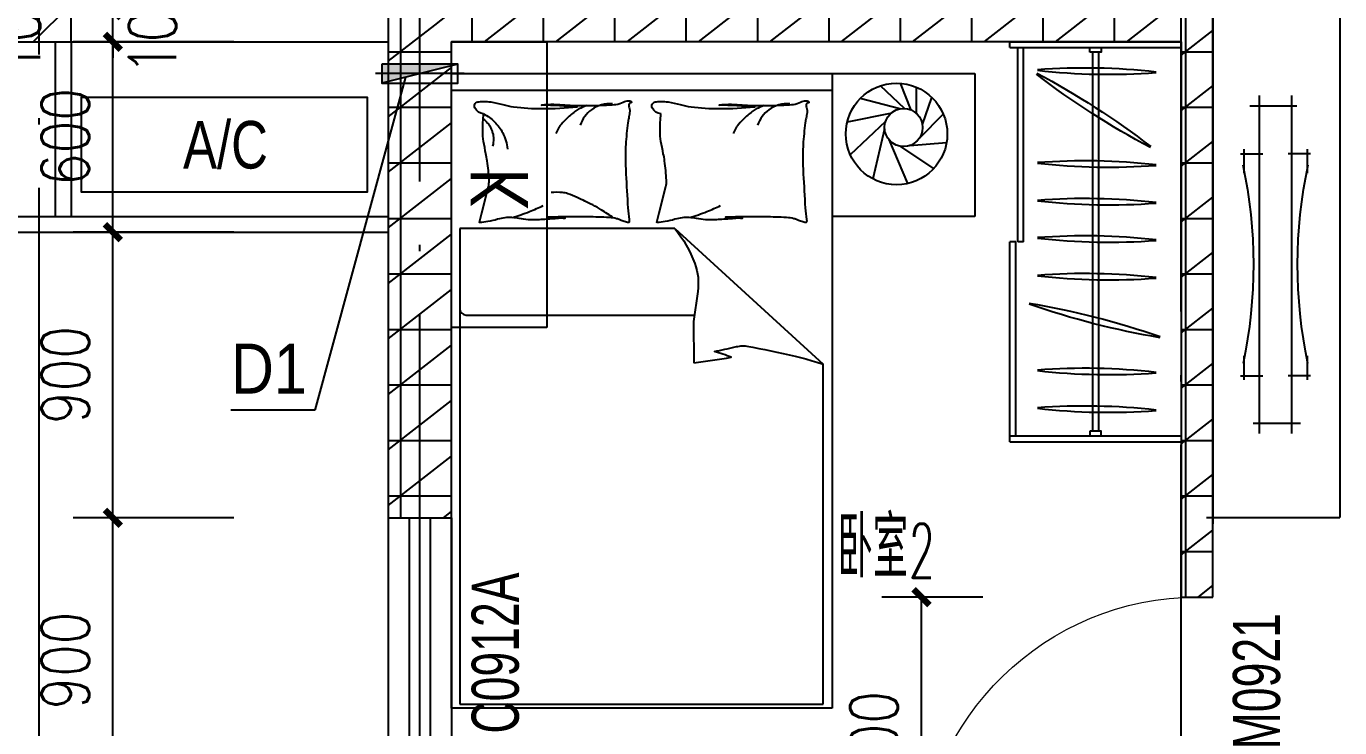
# Model space of a CAD drawing. Extents: x 718358 to 1668613, y -348838 to -159582.
# Drawn here: x 797994 to 802135, y -334455 to -332244 of the extents above; entities that cross this region are included whole.
import ezdxf

# ---------------------------------------------------------------- set-up
doc = ezdxf.new("R2010")
doc.units = 0
doc.header["$LTSCALE"] = 1000
doc.linetypes.add('DOTE', pattern=[2.42, 2, -0.2, 0.02, -0.2])
for name, color, linetype in [('建-墙体', 2, 'Continuous'), ('建-家具', 251, 'Continuous'), ('建-尺寸', 73, 'Continuous'), ('建-影线', 8, 'Continuous'), ('建-房间名', 7, 'Continuous'), ('建-柱子', 6, 'Continuous'), ('建-空调及空调洞', 70, 'Continuous'), ('建-轴网', 14, 'DOTE'), ('建-门窗', 4, 'Continuous'), ('建-门窗-编号', 7, 'Continuous'), ('建-阳台', 5, 'Continuous')]:
    doc.layers.add(name, color=color, linetype=linetype)
doc.styles.add('_TCH_DIM', font='gt单线西文.shx', dxfattribs={"width": 0.8, "bigfont": 'gt单线中文.shx'})
doc.styles.add('_TCH_WINDOW', font='gt单线西文.shx', dxfattribs={"height": 3.5, "bigfont": 'gt单线中文.shx'})
doc.styles.add('DIM_FONT', font='SIMPLEX.shx', dxfattribs={"width": 0.8, "bigfont": 'GBCBIG.shx'})
doc.dimstyles.new('DIMN50', dxfattribs={"dimscale": 0.5, "dimtxt": 300, "dimasz": 100, "dimexe": 250, "dimexo": 300, "dimgap": 150, "dimtad": 1, "dimdec": 0, "dimzin": 0, "dimdsep": 46, "dimtxsty": 'DIM_FONT', "dimblk": 'ARCHTICK', "dimcen": 0.09, "dimdle": 1, "dimclrt": 7, "dimazin": 2, "dimtfac": 1, "dimtdec": 0, "dimtix": 1, "dimtmove": 2, "dimatfit": 3, "dimldrblk": 'ARCHTICK', "dimfxl": 1, "dimtolj": 1, "dimtzin": 0, "dimarcsym": 0})
pattern_1 = [(0, (0, 0), (0, 175), []), (37.875, (200, 0), (-84.807639, 109.038328), []), (90, (200, 0), (-225, 1e-14), [])]

# ---------------------------------------------------------------- blocks, each defined once
blk = doc.blocks.new('A$C006E6C9B')
for p, q in [((600, 1400), (0.3, 1400)), ((600, 1380), (600, 1400)), ((600, 1380), (0, 1380)), ((289.7, 1363.6), (289.7, 1363.6)), ((289.9, 1363.6), (289.9, 1363.6)), ((289.9, 1363.6), (289.9, 1363.6)), ((289.9, 1363.6), (289.9, 1363.6)), ((289.9, 1363.6), (289.9, 1363.6)), ((290.2, 1363.6), (290.2, 1363.6)), ((290.4, 1363.6), (290.4, 1363.6)), ((290.4, 1363.6, 0), (290.4, 36.4, 0)), ((310.4, 1363.6, 0), (310.4, 36.4, 0)), ((310.4, 1363.6), (310.4, 1363.6)), ((552.5, 700), (552.5, 1380)), ((572.5, 700), (572.5, 1380)), ((552.5, 700), (572.5, 700)), ((580, 20), (580, 700)), ((580, 700), (600, 700)), ((600, 0), (600, 700)), ((600.3, 20), (0.3, 20)), ((600.3, 0), (0.3, 0)), ((290, 36.4), (290, 36.4)), ((290.2, 36.4), (290.2, 36.4)), ((290.2, 36.4), (290.2, 36.4)), ((290.2, 36.4), (290.2, 36.4)), ((290.2, 36.4), (290.2, 36.4)), ((290.6, 36.4), (290.6, 36.4)), ((290.7, 36.4), (290.7, 36.4)), ((290.7, 20, 0), (290.7, 20, 0)), ((310.7, 36.4), (310.7, 36.4)), ((310.7, 20, 0), (310.7, 20, 0))]:
    blk.add_line(p, q)
for points in [[(319.9, 1363.6), (319.9, 1380), (280.1, 1380), (280.1, 1363.6)], [(320.2, 36.4), (320.2, 20), (280.5, 20), (280.4, 36.4)]]:
    blk.add_lwpolyline(points, close=True)
for centre, radius, start, end in [((338.3, -890.2), 2200, 85.6943, 96.5271), ((253.5, 3485.4), 2200, 265.6943, 276.5271), ((1854.2, -1238.5), 2866.3, 118.0679, 127.5576), ((-1240.5, 3559.1), 2866.3, 298.0679, 307.5576), ((338.3, -1215.3), 2200, 85.6943, 96.5271), ((253.5, 3160.3), 2200, 265.6943, 276.5271), ((338.3, -1347.4), 2200, 85.6943, 96.5271), ((253.5, 3028.2), 2200, 265.6943, 276.5271), ((338.3, -1478), 2200, 85.6943, 96.5271), ((253.5, 2897.5), 2200, 265.6943, 276.5271), ((338.3, -1610.1), 2200, 85.6943, 96.5271), ((253.5, 2765.5), 2200, 265.6943, 276.5271), ((-405.2, 3189.9), 2866.3, 279.6158, 289.1056), ((1011.9, -2340.6), 2866.3, 99.6158, 109.1056), ((338.3, -1941.9), 2200, 85.6943, 96.5271), ((253.5, 2433.7), 2200, 265.6943, 276.5271), ((338.3, -2074), 2200, 85.6943, 96.5271), ((253.5, 2301.6), 2200, 265.6943, 276.5271)]:
    blk.add_arc(centre, radius, start, end)
blk = doc.blocks.new('c')
for p, q in [((6778, -68184.5), (7978, -68184.5)), ((6778, -70184.5), (6778, -68184.5)), ((7978, -68184.5), (7978, -70184.5)), ((7978, -68184.5), (8428, -68184.5)), ((8428, -68184.5), (8428, -68634.5)), ((6778, -68236.9), (7978, -68236.9)), ((8206.2, -68294.3), (8130.1, -68222.7)), ((8227.3, -68299.4), (8193.2, -68214.7)), ((8243.4, -68309.8), (8244, -68227.5)), ((8190.7, -68295.5), (8065.9, -68263)), ((8262.2, -68344.5), (8291.9, -68259.4)), ((8165.7, -68308.7), (8025, -68337.7)), ((8253.7, -68386.4), (8328.2, -68312.6)), ((8146.2, -68334.8), (8035, -68440.6)), ((8143.2, -68358.9), (8106.1, -68516.2)), ((8156.2, -68391.8), (8214.9, -68530.8)), ((8223.1, -68410.8), (8338.4, -68401.3)), ((8191.3, -68413.1), (8297.7, -68483.6)), ((8428, -68634.5), (7978, -68634.5)), ((6803.8, -68673), (6803.8, -70172.3)), ((7481.5, -68673), (6803.8, -68673)), ((7481.5, -68673), (7949.6, -69100.4)), ((6823.8, -68945.6), (7543.3, -68945.6)), ((7949.6, -70172.3), (7949.6, -69100.4)), ((7978, -70184.5), (6778, -70184.5)), ((6803.8, -70172.3), (7949.6, -70172.3))]:
    blk.add_line(p, q)
for points in [[(6879, -68311.3, -0.263368), (6851.1, -68292.5, -0.494818), (6860.2, -68273.8, -0.049225), (6877.9, -68272, -0.036831), (6901.5, -68273.8, -0.031893), (6939.5, -68281.9, 0.035782), (6973.4, -68288.9, 0.032941), (7063.1, -68294.8, 0.026564), (7174.3, -68288.9, 0.006025), (7061.8, -68283.5, -0.033397), (7082, -68281.3, -0.03204), (7119.1, -68282, 0.018442), (7183.4, -68285, 0.010837), (7248.2, -68284.3, 0.014624), (7296.1, -68281.3, 0.111249), (7318.7, -68274, -0.153708), (7335.6, -68270, -0.076444), (7343, -68271.7, -0.215512), (7344.9, -68273.8, -0.585858), (7342.3, -68276.8, 0.363489), (7337.4, -68279.4, 0.191716), (7337.4, -68290.9, -0.129675), (7339.3, -68307.6, -0.01735), (7336.3, -68324.4, 0.019326), (7333.7, -68339.5, 0.018818), (7327.1, -68407.8, 0.021828), (7326.2, -68467.1, 0.006204), (7327.5, -68500.9, 0.001963), (7333.7, -68607.8, 0.028341), (7338, -68643.9, -0.117014), (7337.4, -68652.8, -0.36606), (7336, -68653.8, -0.03973), (7322.4, -68651, -0.048309), (7308.7, -68645.5, 0.062981), (7298, -68641.6, 0.04058), (7274.6, -68638.2, 0.014345), (7207.9, -68636, 0.005484), (7082.4, -68636.7, 0.012755), (7136.3, -68639.7, 0.008762), (7093.7, -68642.4, -0.008153), (7048, -68645.3, -0.06251), (6990.9, -68640.9, 0.078669), (6945.3, -68638.9, 0.047825), (6922.9, -68643.6, -0.034494), (6892.1, -68651, -0.023571), (6866.8, -68654, -0.510228), (6865.9, -68652.8), (6873.4, -68622.8), (6894, -68540.3, 0.073041), (6896, -68520.7, 0.023305), (6890.3, -68459.6, 0.018299), (6886.2, -68436.7, -0.01097), (6878.9, -68398.7, -0.042281), (6875.9, -68364.4, -0.027201), (6878.9, -68311)], [(7202.9, -68285.1, 0.027842), (7179.1, -68295.7, 0.048685), (7166.5, -68303.8, 0.023666), (7138.6, -68328.2, 0.031223), (7119.6, -68348.8, 0.046801), (7114.5, -68356.5, 0.023191), (7106.5, -68373.2)], [(7284.9, -68279.4, 0.088153), (7250.3, -68283, 0.088153), (7219.1, -68298.2, 0.077547), (7197.5, -68319.8, 0.077547), (7183.4, -68347)], [(7438.2, -68311.3, -0.263368), (7410.3, -68292.5, -0.494818), (7419.5, -68273.8, -0.049225), (7437.1, -68272, -0.036831), (7460.8, -68273.8, -0.031893), (7498.8, -68281.9, 0.035782), (7532.7, -68288.9, 0.032941), (7622.3, -68294.8, 0.026564), (7733.6, -68288.9, 0.006025), (7621.1, -68283.5, -0.033397), (7641.3, -68281.3, -0.03204), (7678.4, -68282, 0.018442), (7742.7, -68285, 0.010837), (7807.4, -68284.3, 0.014624), (7855.4, -68281.3, 0.111249), (7877.9, -68274, -0.153708), (7894.8, -68270, -0.076444), (7902.2, -68271.7, -0.215512), (7904.2, -68273.8, -0.585858), (7901.5, -68276.8, 0.363489), (7896.7, -68279.4, 0.191716), (7896.6, -68290.9, -0.129675), (7898.5, -68307.6, -0.01735), (7895.5, -68324.4, 0.019326), (7892.9, -68339.5, 0.018818), (7886.3, -68407.8, 0.021828), (7885.4, -68467.1, 0.006204), (7886.8, -68500.9, 0.001963), (7892.9, -68607.8, 0.028341), (7897.2, -68643.9, -0.117014), (7896.7, -68652.8, -0.36606), (7895.2, -68653.8, -0.03973), (7881.6, -68651, -0.048309), (7867.9, -68645.5, 0.062981), (7857.2, -68641.6, 0.04058), (7833.8, -68638.2, 0.014345), (7767.1, -68636, 0.005484), (7641.7, -68636.7, 0.012755), (7695.5, -68639.7, 0.008762), (7653, -68642.4, -0.008153), (7607.2, -68645.3, -0.06251), (7550.1, -68640.9, 0.078669), (7504.5, -68638.9, 0.047825), (7482.2, -68643.6, -0.034494), (7451.4, -68651, -0.023571), (7426.1, -68654, -0.510228), (7425.1, -68652.8), (7432.6, -68622.8), (7453.3, -68540.3, 0.073041), (7455.2, -68520.7, 0.023305), (7449.5, -68459.6, 0.018299), (7445.4, -68436.7, -0.01097), (7438.1, -68398.7, -0.042281), (7435.2, -68364.4, -0.027201), (7438.1, -68311)], [(7762.1, -68285.1, 0.027842), (7738.3, -68295.7, 0.048685), (7725.8, -68303.8, 0.023666), (7697.9, -68328.2, 0.031223), (7678.8, -68348.8, 0.046801), (7673.7, -68356.5, 0.023191), (7665.7, -68373.2)], [(7844.1, -68279.4, 0.088153), (7809.6, -68283, 0.088153), (7778.4, -68298.2, 0.077547), (7756.7, -68319.8, 0.077547), (7742.7, -68347)], [(6878.8, -68311.3, -0.077379), (6913.6, -68336.6, -0.077379), (6939.1, -68371.4, -0.047525), (6949, -68396, -0.047525), (6954.1, -68422)], [(6877.3, -68327.3, -0.05369), (6891.6, -68340.3, -0.070312), (6899.7, -68352.6, -0.015448), (6903.4, -68361.1, -0.013244), (6907.2, -68371.4, -0.082127), (6910.2, -68389.4, -0.064164), (6907.2, -68412.6)], [(7288.6, -68639.7, 0.016108), (7249.7, -68613.5, 0.024599), (7222.9, -68598.4, 0.009477), (7173.8, -68575.1, 0.015937), (7144, -68562.8, 0.072521), (7127.7, -68559.2, 0.033339), (7091.4, -68559)], [(6969.4, -68638.2, 0.009729), (6996.7, -68629.2, 0.009729), (7023.6, -68619.1, 0.007971), (7045.3, -68610, 0.007971), (7066.8, -68600.3)], [(7528.6, -68638.2, 0.009729), (7555.9, -68629.2, 0.009729), (7582.8, -68619.1, 0.007971), (7604.6, -68610, 0.007971), (7626, -68600.3)], [(7481.5, -68673, -0.085272), (7544.8, -68783.2, -0.124044), (7554, -68870.7), (7540.4, -68966.1), (7542.1, -69096.2)], [(7542.1, -69096.2, 0.007867), (7659.7, -69078.5, 0.016641), (7606.5, -69060.4, 0.006616), (7671.5, -69046, -0.023828), (7689.7, -69042.7, -0.080713), (7708.3, -69043.2, -0.009591), (7860.9, -69075.1, -0.013133), (7894.4, -69083.7, -0.007859), (7949.6, -69100.4)]]:
    blk.add_lwpolyline(points, format="xyb")
for centre, radius in [((8180.7, -68374.5), 160), ((8203, -68354.2), 60)]:
    blk.add_circle(centre, radius)
blk.add_arc((6823.8, -68925.6), 20, 179.9999, 269.9999)
blk = doc.blocks.new('454545646857')
at = {"layer": '建-家具'}
for p, q in [((6042.6, -65842.8), (6042.6, -65422.8)), ((7706.5, -65422.8), (6042.6, -65422.8)), ((7706.5, -65842.8), (7706.5, -65422.8)), ((6338.8, -65546.9), (6338.8, -65696.1)), ((6552.1, -65525.3), (6477, -65525.3)), ((6488.8, -65515.3), (6488.8, -65585.3)), ((7203.5, -65525.3), (7128.3, -65525.3)), ((7188.8, -65515.3), (7188.8, -65585.3)), ((7373, -65575.3), (6307.5, -65575.3)), ((7338.8, -65558.4), (7338.8, -65706.6)), ((6307.5, -65675.3), (7373, -65675.3)), ((6488.8, -65735.3), (6488.8, -65665.3)), ((7188.8, -65735.3), (7188.8, -65665.3)), ((6552.1, -65725.3), (6477, -65725.3)), ((7203.5, -65725.3), (7128.3, -65725.3)), ((7726.5, -65822.8), (6022.6, -65822.8))]:
    blk.add_line(p, q, dxfattribs=at)
for centre, start, end in [((6838.8, -64054.8), 258.0596, 282.1127), ((6838.8, -67195.9), 77.8873, 101.9404)]:
    blk.add_arc(centre, 1500.8, start, end, dxfattribs=at)
blk = doc.blocks.new('空调室外机')
at = {"layer": '建-空调及空调洞'}
blk.add_lwpolyline([(-150, 300), (750, 300), (750, 0), (-150, 0)], close=True, dxfattribs=at)
at = {"layer": '建-空调及空调洞', "style": '_TCH_DIM', "width": 0.8}
blk.add_text('A/C', height=150, dxfattribs=at).set_placement((169.7, 74.8))
blk = doc.blocks.new('空调壁挂机')
at = {"layer": '建-空调及空调洞'}
blk.add_lwpolyline([(900, 300), (900, 0), (0, 0), (0, 300)], close=True, dxfattribs=at)
at = {"layer": '建-空调及空调洞', "style": '_TCH_DIM', "text_generation_flag": 4, "width": 0.8}
blk.add_text('K', height=180, dxfattribs=at).set_placement((398.6, 240.5))
blk = doc.blocks.new('空调穿墙管')
at = {"layer": '建-空调及空调洞'}
h = blk.add_hatch(color=256, dxfattribs=at)
h.paths.add_polyline_path([(30, 120), (0, 120), (0, 0), (60, 0)])
h.paths.add_polyline_path([(0, 240), (0, 120), (30, 120)])
for p, q in [((30, 260), (30, -20)), ((0, 240), (60, 0))]:
    blk.add_line(p, q, dxfattribs=at)
blk.add_lwpolyline([(0, 0), (60, 0), (60, 240), (0, 240)], close=True, dxfattribs=at)
blk = doc.blocks.new('$TCHSYS$DOOR2D')
for p, q in [((0.45, 0.975), (0.5, 0.975)), ((0.45, 0), (0.45, 0.975)), ((0.5, 0), (0.5, 0.975)), ((0.5, 0), (0.45, 0))]:
    blk.add_line(p, q)
at = {"lineweight": 13}
blk.add_arc((0.475, 0), 0.975, 91.4693, 180, dxfattribs=at)
blk = doc.blocks.new('_ArchTick')
at = {"color": 0, "linetype": 'ByBlock', "const_width": 0.4}
blk.add_lwpolyline([(-0.5, -0.5), (0.5, 0.5)], dxfattribs=at)
blk = doc.blocks.new('*D414')
at = {"layer": 'Defpoints', "color": 0, "transparency": 16777216}
for p in [(797306.5, -332193.8), (797838, -332193.8), (797306.5, -332293.8)]:
    blk.add_point(p, dxfattribs=at)
at = {"layer": '建-尺寸', "color": 0, "lineweight": -2, "transparency": 16777216}
for p, q in [((797838, -332193.8), (797838, -332143.8)), ((797456.5, -332193.8), (797963, -332193.8)), ((797838, -332293.8), (797838, -332193.8)), ((797456.5, -332293.8), (797963, -332293.8)), ((797838, -332293.8), (797838, -332343.8))]:
    blk.add_line(p, q, dxfattribs=at)
at = {"layer": '建-尺寸', "color": 0, "lineweight": -2, "transparency": 16777216, "xscale": 50, "yscale": 50, "zscale": 50}
for p, rotation in [((797838, -332193.8), 270), ((797838, -332293.8), 90)]:
    blk.add_blockref('_ArchTick', p, dxfattribs=dict(at, rotation=rotation))
at = {"layer": '建-尺寸', "color": 7, "transparency": 16777216, "insert": (797963, -332243.8), "char_height": 150, "attachment_point": 5, "rotation": 90, "style": 'DIM_FONT'}
blk.add_mtext('\\A1;100', dxfattribs=at)
blk = doc.blocks.new('*D428')
at = {"layer": 'Defpoints', "color": 0, "transparency": 16777216}
for p in [(798267, -333793.8), (798798.6, -333793.8), (798798.6, -334693.8)]:
    blk.add_point(p, dxfattribs=at)
at = {"layer": '建-尺寸', "color": 0, "lineweight": -2, "transparency": 16777216}
for p, q in [((798648.6, -333793.8), (798142, -333793.8)), ((798267, -334694.3), (798267, -333793.3)), ((798648.6, -334693.8), (798142, -334693.8))]:
    blk.add_line(p, q, dxfattribs=at)
at = {"layer": '建-尺寸', "color": 0, "lineweight": -2, "transparency": 16777216, "xscale": 50, "yscale": 50, "zscale": 50}
for p, rotation in [((798267, -333793.8), 90), ((798267, -334693.8), 270)]:
    blk.add_blockref('_ArchTick', p, dxfattribs=dict(at, rotation=rotation))
at = {"layer": '建-尺寸', "color": 7, "transparency": 16777216, "insert": (798117, -334243.8), "char_height": 150, "attachment_point": 5, "rotation": 90, "style": 'DIM_FONT'}
blk.add_mtext('\\A1;900', dxfattribs=at)
blk = doc.blocks.new('*D429')
at = {"layer": 'Defpoints', "color": 0, "transparency": 16777216}
for p in [(798267, -332893.5), (798798.6, -332893.5), (798798.6, -333793.8)]:
    blk.add_point(p, dxfattribs=at)
at = {"layer": '建-尺寸', "color": 0, "lineweight": -2, "transparency": 16777216}
for p, q in [((798648.6, -332893.5), (798142, -332893.5)), ((798267, -333794.3), (798267, -332893)), ((798648.6, -333793.8), (798142, -333793.8))]:
    blk.add_line(p, q, dxfattribs=at)
at = {"layer": '建-尺寸', "color": 0, "lineweight": -2, "transparency": 16777216, "xscale": 50, "yscale": 50, "zscale": 50}
for p, rotation in [((798267, -332893.5), 90), ((798267, -333793.8), 270)]:
    blk.add_blockref('_ArchTick', p, dxfattribs=dict(at, rotation=rotation))
at = {"layer": '建-尺寸', "color": 7, "transparency": 16777216, "insert": (798117, -333343.6), "char_height": 150, "attachment_point": 5, "rotation": 90, "style": 'DIM_FONT'}
blk.add_mtext('\\A1;900', dxfattribs=at)
blk = doc.blocks.new('*D430')
at = {"layer": 'Defpoints', "color": 0, "transparency": 16777216}
for p in [(798267, -332293.8), (798798.6, -332293.8), (798798.6, -332893.5)]:
    blk.add_point(p, dxfattribs=at)
at = {"layer": '建-尺寸', "color": 0, "lineweight": -2, "transparency": 16777216}
for p, q in [((798648.6, -332293.8), (798142, -332293.8)), ((798267, -332894), (798267, -332293.3)), ((798648.6, -332893.5), (798142, -332893.5))]:
    blk.add_line(p, q, dxfattribs=at)
at = {"layer": '建-尺寸', "color": 0, "lineweight": -2, "transparency": 16777216, "xscale": 50, "yscale": 50, "zscale": 50}
for p, rotation in [((798267, -332293.8), 90), ((798267, -332893.5), 270)]:
    blk.add_blockref('_ArchTick', p, dxfattribs=dict(at, rotation=rotation))
at = {"layer": '建-尺寸', "color": 7, "transparency": 16777216, "insert": (798117, -332593.6), "char_height": 150, "attachment_point": 5, "rotation": 90, "style": 'DIM_FONT'}
blk.add_mtext('\\A1;600', dxfattribs=at)
blk = doc.blocks.new('*D431')
at = {"layer": 'Defpoints', "color": 0, "transparency": 16777216}
for p in [(798267, -332193.8), (798798.6, -332193.8), (798798.6, -332293.8)]:
    blk.add_point(p, dxfattribs=at)
at = {"layer": '建-尺寸', "color": 0, "lineweight": -2, "transparency": 16777216}
for p, q in [((798267, -332193.8), (798267, -332143.8)), ((798648.6, -332193.8), (798142, -332193.8)), ((798267, -332293.8), (798267, -332193.8)), ((798648.6, -332293.8), (798142, -332293.8)), ((798267, -332293.8), (798267, -332343.8))]:
    blk.add_line(p, q, dxfattribs=at)
at = {"layer": '建-尺寸', "color": 0, "lineweight": -2, "transparency": 16777216, "xscale": 50, "yscale": 50, "zscale": 50}
for p, rotation in [((798267, -332193.8), 270), ((798267, -332293.8), 90)]:
    blk.add_blockref('_ArchTick', p, dxfattribs=dict(at, rotation=rotation))
at = {"layer": '建-尺寸', "color": 7, "transparency": 16777216, "insert": (798392, -332243.8), "char_height": 150, "attachment_point": 5, "rotation": 90, "style": 'DIM_FONT'}
blk.add_mtext('\\A1;100', dxfattribs=at)
blk = doc.blocks.new('*D549')
at = {"layer": 'Defpoints', "color": 0, "transparency": 16777216}
for p in [(800816.6, -334043.8), (801160.2, -334043.8), (801160.2, -334943.8)]:
    blk.add_point(p, dxfattribs=at)
at = {"layer": '建-尺寸', "color": 0, "lineweight": -2, "transparency": 16777216}
for p, q in [((801010.2, -334043.8), (800691.6, -334043.8)), ((800816.6, -334944.3), (800816.6, -334043.3)), ((801010.2, -334943.8), (800691.6, -334943.8))]:
    blk.add_line(p, q, dxfattribs=at)
at = {"layer": '建-尺寸', "color": 0, "lineweight": -2, "transparency": 16777216, "xscale": 50, "yscale": 50, "zscale": 50}
for p, rotation in [((800816.6, -334043.8), 90), ((800816.6, -334943.8), 270)]:
    blk.add_blockref('_ArchTick', p, dxfattribs=dict(at, rotation=rotation))
at = {"layer": '建-尺寸', "color": 7, "transparency": 16777216, "insert": (800666.6, -334493.8), "char_height": 150, "attachment_point": 5, "rotation": 90, "style": 'DIM_FONT'}
blk.add_mtext('\\A1;900', dxfattribs=at)
blk = doc.blocks.new('$TCHSYS$WIN2D')
for p, q in [((-0.5, 0.5), (0.5, 0.5)), ((-0.5, 0.5), (-0.5, -0.5)), ((0.5, 0.5), (0.5, -0.5)), ((0.5, 0.1667), (-0.5, 0.1667)), ((0.5, -0.1667), (-0.5, -0.1667)), ((-0.5, -0.5), (0.5, -0.5))]:
    blk.add_line(p, q)

msp = doc.modelspace()

# ---------------------------------------------------------------- hatches: boundary and pattern name
at = {"layer": '建-影线'}
h = msp.add_hatch(dxfattribs=at)
h.set_pattern_fill('钢筋混凝土', color=256, scale=50, style=0)
h.set_pattern_definition([(45, (0, 0), (-88.388348, 88.388348), []), (50, (0, 0), (358.63009, -31.37607), [37.5, -412.5]), (355, (0, 0), (-69.37567, 376.09607), [30, -330]), (100.4514, (29.9, -2.6), (289.25469, 344.71977), [31.8701, -350.57106]), (46.1842, (0, 100), (533.62052, -82.7595), [56.25, -618.75]), (96.6356, (44.47, 93.1), (467.33135, 487.05894), [47.80514, -525.8565]), (351.1842, (0, 100), (467.33097, 487.0593), [45, -495]), (21, (50, 75), (298.45353, -201.30945), [37.5, -412.5]), (326, (50, 75), (121.65767, 362.57502), [30, -330]), (71.4514, (74.87, 58.22), (420.11131, 161.26525), [31.8701, -350.57106]), (37.5, (0, 0), (6.079928, 166.446927), [0, -326, 0, -335, 0, -331.25]), (7.5, (0, 0), (131.53477, 197.205856), [0, -191, 0, -318.5, 0, -126.25]), (327.5, (-111.5, 0), (266.911218, -11.277436), [0, -125, 0, -390, 0, -517.5]), (317.5, (-161.5, 0), (291.593085, 50.05249), [0, -162.5, 0, -259, 0, -367.5])])
h.paths.add_polyline_path([(798135.2, -332293.8), (798135.2, -330493.8), (797935.2, -330493.8), (797935.2, -332293.8)])
h = msp.add_hatch(dxfattribs=at)
h.set_pattern_fill('空心砖', color=256, scale=50, style=0)
h.set_pattern_definition(pattern_1)
h.paths.add_polyline_path([(799135.2, -332193.8), (799135.2, -333793.8), (799335.2, -333793.8), (799335.2, -332293.8), (799268.5, -332227.1)])
h = msp.add_hatch(dxfattribs=at)
h.set_pattern_fill('空心砖', color=256, scale=50, style=0)
h.set_pattern_definition(pattern_1)
h.paths.add_polyline_path([(801668.5, -332227.1), (801635.2, -332193.8), (799335.2, -332193.8), (799268.5, -332227.1), (799335.2, -332293.8), (801635.2, -332293.8)])
h = msp.add_hatch(dxfattribs=at)
h.set_pattern_fill('空心砖', color=256, scale=50, style=0)
h.set_pattern_definition(pattern_1)
h.paths.add_polyline_path([(801635.2, -332293.8), (801635.2, -334043.8), (801735.2, -334043.8), (801735.2, -332193.8), (801668.5, -332227.1)])

# ---------------------------------------------------------------- linework, layer by layer
at = {"layer": '建-墙体'}
for p, q in [((799135.2, -332193.8), (799135.2, -333793.8)), ((801735.2, -334043.8), (801735.2, -332193.8)), ((801635.2, -332293.8), (799335.2, -332293.8)), ((799335.2, -333793.8), (799335.2, -332293.8)), ((801635.2, -332293.8), (801635.2, -334043.8)), ((799135.2, -333793.8), (799335.2, -333793.8)), ((801635.2, -334043.8), (801735.2, -334043.8))]:
    msp.add_line(p, q, dxfattribs=at)
at = {"layer": '建-柱子'}
for p, q in [((798135.2, -332293.8), (798135.2, -330493.8)), ((797935.2, -332293.8), (798135.2, -332293.8))]:
    msp.add_line(p, q, dxfattribs=at)
at = {"layer": '建-空调及空调洞'}
for p, q in [((799189.9, -332405.1), (798903.6, -333454.8)), ((798903.6, -333454.8), (798639.6, -333454.8))]:
    msp.add_line(p, q, dxfattribs=at)
at = {"layer": '建-轴网'}
for p, q in [((798035.2, -339593.8), (798035.2, -328262.8)), ((801635.2, -335564), (801635.2, -328262.8)), ((799235.2, -339993.8), (799235.2, -330493.8))]:
    msp.add_line(p, q, dxfattribs=at)
at = {"layer": '建-阳台'}
for p, q in [((796935.2, -332293.8), (799135.2, -332293.8)), ((798085.2, -332293.8), (798085.2, -332843.8)), ((798135.2, -332293.8), (798135.2, -332843.8)), ((796935.2, -332843.8), (799135.2, -332843.8)), ((796935.2, -332893.8), (799135.2, -332893.8))]:
    msp.add_line(p, q, dxfattribs=at)

# ---------------------------------------------------------------- block references
at = {"layer": '建-家具', "xscale": -1, "rotation": 270.0000005869693}
msp.add_blockref('454545646857', (867558, -339835.4), dxfattribs=at)
at = {"layer": '建-家具', "extrusion": (0, 0, -1), "xscale": 0.8999999994415524, "yscale": 0.8999999994415524, "zscale": -0.9, "rotation": 5.023331404413878e-05}
msp.add_blockref('A$C006E6C9B', (-801635.5, -333553.8), dxfattribs=at)
at = {"layer": '建-家具'}
msp.add_blockref('c', (792557.2, -264209.3), dxfattribs=at)
at = {"layer": '建-空调及空调洞', "rotation": 270}
for name, p in [('空调壁挂机', (799335.2, -332293.8)), ('空调穿墙管', (799115.2, -332363.8))]:
    msp.add_blockref(name, p, dxfattribs=at)
at = {"layer": '建-空调及空调洞'}
msp.add_blockref('空调室外机', (798318.8, -332767.7), dxfattribs=at)
at = {"layer": '建-门窗'}
ref = msp.add_blockref('$TCHSYS$WIN2D', (799235.2, -334243.8), dxfattribs=dict(at, xscale=-900, yscale=200, zscale=-900, rotation=90))
ref.add_attrib('A', 'C0912A', (799547.1, -334473.8), dxfattribs={"layer": '建-门窗-编号', "height": 148.75, "rotation": 90, "style": '_TCH_WINDOW', "width": 0.705882})
ref = msp.add_blockref('$TCHSYS$DOOR2D', (801685.2, -334493.8), dxfattribs=dict(at, xscale=900, yscale=-900, zscale=900, rotation=270))
ref.add_attrib('A', 'M0921', (801947.1, -334523.5), dxfattribs={"layer": '建-门窗-编号', "height": 148.75, "rotation": 90, "style": '_TCH_WINDOW', "width": 0.705882})

# ---------------------------------------------------------------- texts
at = {"layer": '建-房间名', "style": 'DIM_FONT'}
for s, height, width, p in [('卧室', 192.91, 0.8, (800551.8, -333982.9)), ('2', 170, 0.564706, (800776.5, -333982.9))]:
    msp.add_text(s, height=height, dxfattribs=dict(at, width=width)).set_placement(p)
at = {"layer": '建-空调及空调洞', "style": '_TCH_DIM', "width": 0.888889}
msp.add_text('D1', height=157.5, dxfattribs=at).set_placement((798639.6, -333402.3))

# ---------------------------------------------------------------- dimensions: what is measured, and where the dimension line sits
at = {"layer": '建-尺寸'}
for base, p1, p2, picture, middle in [((797838, -332193.8), (797306.5, -332293.8), (797306.5, -332193.8), '*D414', (797963, -332243.8)), ((798267, -332193.8), (798798.6, -332293.8), (798798.6, -332193.8), '*D431', (798392, -332243.8))]:
    dim = msp.add_linear_dim(base=base, p1=p1, p2=p2, angle=90, dimstyle='DIMN50', dxfattribs=at)
    dim.commit()
    dim.dimension.update_dxf_attribs({"geometry": picture, "text_midpoint": middle, "dimtype": 161})
for p1, p2, distance, picture, middle in [((798798.6, -332893.5), (798798.6, -332293.8), 531.5, '*D430', (798117, -332593.6)), ((798798.6, -333793.8), (798798.6, -332893.5), 531.5, '*D429', (798117, -333343.6)), ((798798.6, -334693.8), (798798.6, -333793.8), 531.5, '*D428', (798117, -334243.8)), ((801160.2, -334943.8), (801160.2, -334043.8), 343.6, '*D549', (800666.6, -334493.8))]:
    dim = msp.add_aligned_dim(p1=p1, p2=p2, distance=distance, dimstyle='DIMN50', dxfattribs=at)
    dim.commit()
    dim.dimension.update_dxf_attribs({"geometry": picture, "text_midpoint": middle})

doc.saveas('drawing.dxf')
